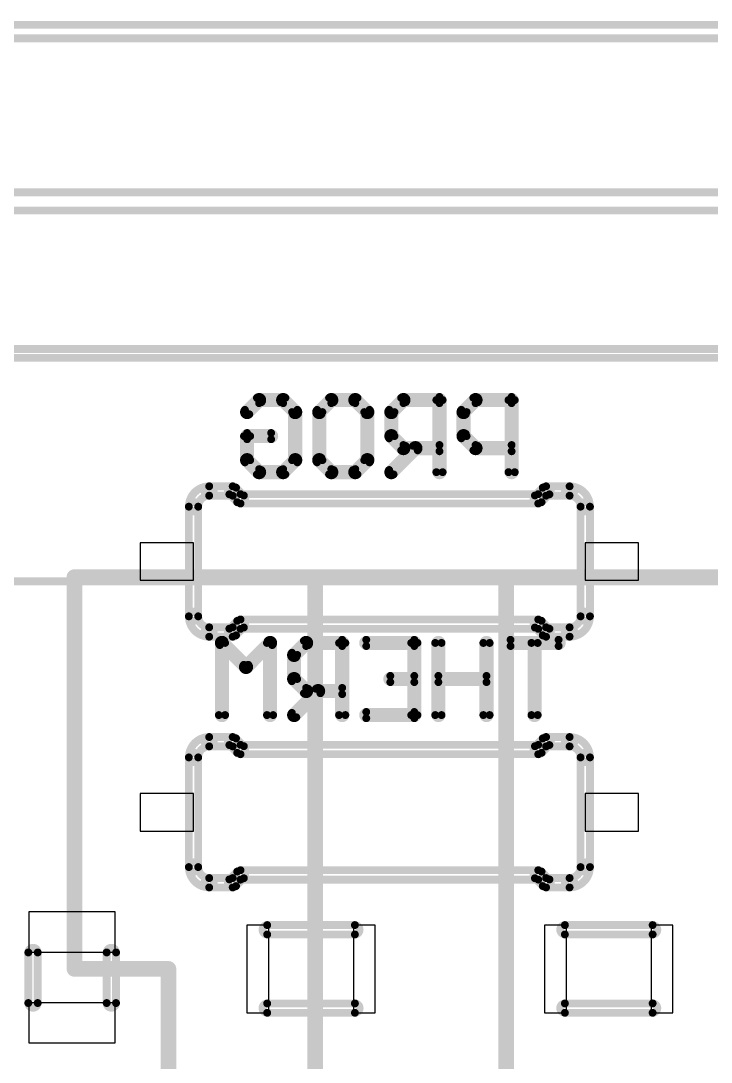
# Model space of a CAD drawing. Header units: millimetres. Extents: x 14 to 185, y 20 to 238.
# Drawn here: x 34.92 to 46.11, y 107.71 to 124.59 of the extents above; entities that cross this region are included whole.
import ezdxf

# ---------------------------------------------------------------- set-up
doc = ezdxf.new("R2010")
doc.units = ezdxf.units.MM
for name, color, linetype in [('BottomOverlay', 54, 'Continuous'), ('Mechanical1', 6, 'Continuous'), ('Mechanical9', 56, 'Continuous'), ('TopOverlay', 2, 'Continuous')]:
    doc.layers.add(name, color=color, linetype=linetype)

# ---------------------------------------------------------------- blocks, each defined once
blk = doc.blocks.new('ACROBOTIC_DIS_00003_3')
at = {"layer": 'TopOverlay', "const_width": 0.254}
for points in [[(-9.906, -26.06), (-9.906, 1.64)], [(17.594, -19.06), (-9.906, -19.06)], [(17.594, -22.16), (-9.906, -22.16)], [(11.176, -24.536), (-3.556, -24.536)], [(-3.556, -26.06), (-3.556, -24.536)], [(-9.906, -26.061), (-9.906, -26.06)], [(-3.556, -26.06), (-9.906, -26.06)]]:
    blk.add_lwpolyline(points, dxfattribs=at)
at = {"layer": 'TopOverlay', "const_width": 0.127}
for points in [[(-9.97, -19.06, 1), (-9.842, -19.06, 1)], [(-9.97, -22.16, 1), (-9.842, -22.16, 1)], [(-3.619, -24.536, 1), (-3.493, -24.536, 1)], [(-3.619, -24.536, 1), (-3.493, -24.536, 1)], [(-9.97, -26.06, 1), (-9.843, -26.06, 1)], [(-9.97, -26.06, 1), (-9.843, -26.06, 1)], [(-9.97, -26.06, 1), (-9.842, -26.06, 1)], [(-9.97, -26.061, 1), (-9.843, -26.061, 1)], [(-3.619, -26.06, 1), (-3.493, -26.06, 1)], [(-3.619, -26.06, 1), (-3.493, -26.06, 1)]]:
    blk.add_lwpolyline(points, format="xyb", close=True, dxfattribs=at)
blk = doc.blocks.new('ADAFRUIT_390_B_12')
at = {"layer": 'BottomOverlay'}
for p, q in [((10.617, -13.437), (9.195, -13.437)), ((9.195, -13.437), (9.195, -13.792)), ((10.617, -13.792), (10.617, -13.437)), ((9.195, -13.792), (10.617, -13.792)), ((3.607, -13.995), (2.997, -13.995)), ((2.997, -13.995), (2.997, -14.859)), ((3.607, -14.859), (3.607, -13.995)), ((7.671, -13.995), (7.061, -13.995)), ((7.061, -13.995), (7.061, -14.859)), ((7.671, -14.859), (7.671, -13.995)), ((2.997, -14.859), (3.607, -14.859)), ((7.061, -14.859), (7.671, -14.859)), ((10.617, -15.164), (9.195, -15.164)), ((9.195, -15.164), (9.195, -15.519)), ((10.617, -15.519), (10.617, -15.164)), ((9.195, -15.519), (10.617, -15.519)), ((10.617, -18.263), (9.195, -18.263)), ((9.195, -18.263), (9.195, -18.618)), ((10.617, -18.618), (10.617, -18.263)), ((9.195, -18.618), (10.617, -18.618)), ((10.617, -19.99), (9.195, -19.99)), ((9.195, -19.99), (9.195, -20.345)), ((10.617, -20.345), (10.617, -19.99)), ((9.195, -20.345), (10.617, -20.345)), ((3.607, -21.209), (2.997, -21.209)), ((2.997, -21.209), (2.997, -22.073)), ((3.607, -22.073), (3.607, -21.209)), ((7.671, -21.209), (7.061, -21.209)), ((7.061, -21.209), (7.061, -22.073)), ((7.671, -22.073), (7.671, -21.209)), ((2.997, -22.073), (3.607, -22.073)), ((7.061, -22.073), (7.671, -22.073)), ((9.632, -22.477), (8.982, -22.477)), ((8.982, -22.477), (8.982, -23.878)), ((9.632, -23.878), (9.632, -22.477)), ((11.105, -22.477), (10.455, -22.477)), ((10.455, -22.477), (10.455, -23.878)), ((11.105, -23.878), (11.105, -22.477)), ((8.982, -23.878), (9.632, -23.878)), ((10.455, -23.878), (11.105, -23.878))]:
    blk.add_line(p, q, dxfattribs=at)
at = {"layer": 'BottomOverlay', "const_width": 0.127}
for points in [[(0, -30.047), (0, -3)], [(9.195, -15.189), (9.195, -13.767)], [(9.347, -15.189), (9.347, -13.767)], [(10.465, -15.189), (10.465, -13.767)], [(10.617, -15.189), (10.617, -13.767)], [(4.191, -14.783), (2.413, -14.783)], [(8.255, -14.783), (6.477, -14.783)], [(4.191, -14.935), (2.413, -14.935)], [(8.255, -14.935), (6.477, -14.935)], [(2.083, -15.494), (2.083, -15.113)], [(2.235, -15.494), (2.235, -15.113)], [(4.369, -15.494), (4.369, -15.113)], [(4.521, -15.494), (4.521, -15.113)], [(6.147, -15.494), (6.147, -15.113)], [(6.299, -15.494), (6.299, -15.113)], [(8.433, -15.494), (8.433, -15.113)], [(8.585, -15.494), (8.585, -15.113)], [(4.571, -16.07), (4.571, -15.291)], [(4.673, -16.07), (4.673, -15.291)], [(2.232, -15.675), (2.105, -15.548)], [(2.34, -15.567), (2.213, -15.44)], [(4.264, -15.567), (4.391, -15.44)], [(4.372, -15.675), (4.499, -15.548)], [(6.296, -15.675), (6.169, -15.548)], [(6.404, -15.567), (6.277, -15.44)], [(8.328, -15.567), (8.455, -15.44)], [(8.436, -15.675), (8.563, -15.548)], [(2.21, -20.447), (2.21, -15.621)], [(2.362, -20.447), (2.362, -15.621)], [(4.242, -20.447), (4.242, -15.621)], [(4.394, -20.447), (4.394, -15.621)], [(5.791, -15.63), (4.622, -15.63)], [(5.791, -15.731), (4.622, -15.731)], [(6.274, -20.447), (6.274, -15.621)], [(6.426, -20.447), (6.426, -15.621)], [(8.306, -20.447), (8.306, -15.621)], [(8.458, -20.447), (8.458, -15.621)], [(0.634, -16.638), (0.634, -16.053)], [(1.854, -16.002), (0.685, -16.002)], [(0.736, -16.638), (0.736, -16.053)], [(1.414, -16.638), (1.414, -16.053)], [(1.515, -16.638), (1.515, -16.053)], [(1.854, -16.104), (0.685, -16.104)], [(5.791, -16.409), (4.622, -16.409)], [(0.916, -16.796), (0.721, -16.602)], [(1.234, -16.796), (1.429, -16.602)], [(5.791, -16.511), (4.622, -16.511)], [(5.156, -17.24), (5.156, -16.46)], [(5.257, -17.24), (5.257, -16.46)], [(0.844, -16.868), (0.649, -16.673)], [(1.305, -16.868), (1.5, -16.673)], [(1.269, -16.782), (0.88, -16.782)], [(1.269, -16.883), (0.88, -16.883)], [(0.634, -17.807), (0.634, -17.222)], [(1.854, -17.171), (0.685, -17.171)], [(1.854, -17.273), (0.685, -17.273)], [(0.736, -17.807), (0.736, -17.222)], [(1.414, -17.807), (1.414, -17.222)], [(1.515, -17.807), (1.515, -17.222)], [(5.791, -17.189), (4.622, -17.189)], [(5.791, -17.291), (4.622, -17.291)], [(1.89, -17.966), (1.5, -17.576)], [(5.791, -17.579), (4.622, -17.579)], [(0.916, -17.966), (0.721, -17.771)], [(1.234, -17.966), (1.429, -17.771)], [(1.818, -18.038), (1.429, -17.648)], [(4.571, -18.409), (4.571, -17.63)], [(5.791, -17.68), (4.622, -17.68)], [(4.673, -18.409), (4.673, -17.63)], [(5.156, -18.019), (5.156, -17.63)], [(5.257, -18.019), (5.257, -17.63)], [(5.74, -18.409), (5.74, -17.63)], [(5.842, -18.409), (5.842, -17.63)], [(0.844, -18.038), (0.649, -17.843)], [(1.269, -17.951), (0.88, -17.951)], [(1.305, -18.038), (1.5, -17.843)], [(1.269, -18.053), (0.88, -18.053)], [(0.649, -18.551), (0.844, -18.356)], [(0.721, -18.622), (0.916, -18.428)], [(1.659, -18.341), (0.88, -18.341)], [(1.659, -18.442), (0.88, -18.442)], [(1.818, -18.622), (1.623, -18.428)], [(1.89, -18.551), (1.695, -18.356)], [(0.634, -18.976), (0.634, -18.587)], [(0.736, -18.976), (0.736, -18.587)], [(1.803, -18.976), (1.803, -18.587)], [(1.905, -18.976), (1.905, -18.587)], [(9.195, -20.015), (9.195, -18.593)], [(9.347, -20.015), (9.347, -18.593)], [(10.465, -20.015), (10.465, -18.593)], [(10.617, -20.015), (10.617, -18.593)], [(4.571, -19.384), (4.571, -18.799)], [(5.791, -18.748), (4.622, -18.748)], [(4.673, -19.384), (4.673, -18.799)], [(5.351, -19.384), (5.351, -18.799)], [(5.452, -19.384), (5.452, -18.799)], [(0.916, -19.135), (0.721, -18.94)], [(1.623, -19.135), (1.818, -18.94)], [(5.791, -18.85), (4.622, -18.85)], [(0.844, -19.207), (0.649, -19.012)], [(1.659, -19.12), (0.88, -19.12)], [(1.695, -19.207), (1.89, -19.012)], [(1.659, -19.222), (0.88, -19.222)], [(5.755, -19.614), (5.366, -19.225)], [(5.827, -19.543), (5.437, -19.153)], [(4.781, -19.614), (4.586, -19.42)], [(4.853, -19.543), (4.658, -19.348)], [(5.171, -19.543), (5.366, -19.348)], [(5.242, -19.614), (5.437, -19.42)], [(0.649, -19.72), (0.844, -19.525)], [(0.721, -19.792), (0.916, -19.597)], [(1.659, -19.51), (0.88, -19.51)], [(1.659, -19.612), (0.88, -19.612)], [(1.818, -19.792), (1.623, -19.597)], [(1.89, -19.72), (1.695, -19.525)], [(5.206, -19.528), (4.817, -19.528)], [(5.206, -19.629), (4.817, -19.629)], [(0.634, -20.146), (0.634, -19.756)], [(0.736, -20.146), (0.736, -19.756)], [(1.803, -20.146), (1.803, -19.756)], [(1.905, -20.146), (1.905, -19.756)], [(1.219, -20.341), (1.219, -19.951)], [(1.32, -20.341), (1.32, -19.951)], [(5.791, -19.918), (4.622, -19.918)], [(5.048, -20.322), (4.658, -19.933)], [(0.916, -20.305), (0.721, -20.11)], [(1.623, -20.305), (1.818, -20.11)], [(4.976, -20.394), (4.586, -20.004)], [(5.791, -20.019), (4.622, -20.019)], [(0.844, -20.376), (0.649, -20.182)], [(1.659, -20.29), (1.269, -20.29)], [(1.695, -20.376), (1.89, -20.182)], [(1.659, -20.391), (1.269, -20.391)], [(2.105, -20.52), (2.232, -20.393)], [(4.499, -20.52), (4.372, -20.393)], [(4.586, -20.712), (4.976, -20.322)], [(4.658, -20.784), (5.048, -20.394)], [(6.169, -20.52), (6.296, -20.393)], [(8.563, -20.52), (8.436, -20.393)], [(2.083, -20.955), (2.083, -20.574)], [(2.213, -20.628), (2.34, -20.501)], [(2.235, -20.955), (2.235, -20.574)], [(4.391, -20.628), (4.264, -20.501)], [(4.369, -20.955), (4.369, -20.574)], [(4.521, -20.955), (4.521, -20.574)], [(6.147, -20.955), (6.147, -20.574)], [(6.277, -20.628), (6.404, -20.501)], [(6.299, -20.955), (6.299, -20.574)], [(8.455, -20.628), (8.328, -20.501)], [(8.433, -20.955), (8.433, -20.574)], [(8.585, -20.955), (8.585, -20.574)], [(5.791, -20.697), (4.622, -20.697)], [(5.791, -20.799), (4.622, -20.799)], [(4.191, -21.133), (2.413, -21.133)], [(8.255, -21.133), (6.477, -21.133)], [(4.191, -21.285), (2.413, -21.285)], [(8.255, -21.285), (6.477, -21.285)], [(10.459, -22.465), (9.639, -22.465)], [(10.459, -22.617), (9.639, -22.617)], [(10.459, -23.735), (9.639, -23.735)], [(10.459, -23.887), (9.639, -23.887)]]:
    blk.add_lwpolyline(points, dxfattribs=at)
for points in [[(9.195, -13.767, -1), (9.347, -13.767)], [(10.465, -13.767, -1), (10.617, -13.767)], [(2.083, -15.113, -0.4142), (2.413, -14.783)], [(2.413, -14.935, -1), (2.413, -14.783)], [(2.413, -14.783, -1), (2.413, -14.935)], [(4.191, -14.935, -1), (4.191, -14.783)], [(4.191, -14.783, -1), (4.191, -14.935)], [(4.191, -14.783, -0.4142), (4.521, -15.113)], [(6.147, -15.113, -0.4142), (6.477, -14.783)], [(6.477, -14.935, -1), (6.477, -14.783)], [(6.477, -14.783, -1), (6.477, -14.935)], [(8.255, -14.935, -1), (8.255, -14.783)], [(8.255, -14.783, -1), (8.255, -14.935)], [(8.255, -14.783, -0.4142), (8.585, -15.113)], [(2.083, -15.113, -1), (2.235, -15.113)], [(2.235, -15.113, -0.4142), (2.413, -14.935)], [(4.191, -14.935, -0.4142), (4.369, -15.113)], [(4.369, -15.113, -1), (4.521, -15.113)], [(6.147, -15.113, -1), (6.299, -15.113)], [(6.299, -15.113, -0.4142), (6.477, -14.935)], [(8.255, -14.935, -0.4142), (8.433, -15.113)], [(8.433, -15.113, -1), (8.585, -15.113)], [(2.235, -15.113, -1), (2.083, -15.113)], [(4.521, -15.113, -1), (4.369, -15.113)], [(4.571, -15.291, -1), (4.673, -15.291)], [(6.299, -15.113, -1), (6.147, -15.113)], [(8.585, -15.113, -1), (8.433, -15.113)], [(9.347, -15.189, -1), (9.195, -15.189)], [(10.617, -15.189, -1), (10.465, -15.189)], [(2.105, -15.548, -1), (2.213, -15.44)], [(4.391, -15.44, -1), (4.499, -15.548)], [(6.169, -15.548, -1), (6.277, -15.44)], [(8.455, -15.44, -1), (8.563, -15.548)], [(2.235, -15.494, -1), (2.083, -15.494)], [(2.21, -15.621, -1), (2.362, -15.621)], [(2.34, -15.567, -1), (2.232, -15.675)], [(4.242, -15.621, -1), (4.394, -15.621)], [(4.372, -15.675, -1), (4.264, -15.567)], [(4.521, -15.494, -1), (4.369, -15.494)], [(6.299, -15.494, -1), (6.147, -15.494)], [(6.274, -15.621, -1), (6.426, -15.621)], [(6.404, -15.567, -1), (6.296, -15.675)], [(8.306, -15.621, -1), (8.458, -15.621)], [(8.436, -15.675, -1), (8.328, -15.567)], [(8.585, -15.494, -1), (8.433, -15.494)], [(4.622, -15.731, -1), (4.622, -15.63)], [(5.791, -15.63, -1), (5.791, -15.731)], [(0.685, -16.104, -1), (0.685, -16.002)], [(0.634, -16.053, -1), (0.736, -16.053)], [(1.414, -16.053, -1), (1.515, -16.053)], [(1.854, -16.002, -1), (1.854, -16.104)], [(4.673, -16.07, -1), (4.571, -16.07)], [(4.622, -16.511, -1), (4.622, -16.409)], [(5.156, -16.46, -1), (5.257, -16.46)], [(5.791, -16.409, -1), (5.791, -16.511)], [(0.649, -16.673, -1), (0.721, -16.602)], [(1.429, -16.602, -1), (1.5, -16.673)], [(0.736, -16.638, -1), (0.634, -16.638)], [(1.515, -16.638, -1), (1.414, -16.638)], [(0.88, -16.883, -1), (0.88, -16.782)], [(0.916, -16.796, -1), (0.844, -16.868)], [(1.305, -16.868, -1), (1.234, -16.796)], [(1.269, -16.782, -1), (1.269, -16.883)], [(0.634, -17.222, -1), (0.736, -17.222)], [(0.685, -17.273, -1), (0.685, -17.171)], [(1.414, -17.222, -1), (1.515, -17.222)], [(1.854, -17.171, -1), (1.854, -17.273)], [(4.622, -17.291, -1), (4.622, -17.189)], [(5.257, -17.24, -1), (5.156, -17.24)], [(5.791, -17.189, -1), (5.791, -17.291)], [(1.429, -17.648, -1), (1.5, -17.576)], [(4.622, -17.68, -1), (4.622, -17.579)], [(4.571, -17.63, -1), (4.673, -17.63)], [(5.156, -17.63, -1), (5.257, -17.63)], [(5.74, -17.63, -1), (5.842, -17.63)], [(5.791, -17.579, -1), (5.791, -17.68)], [(0.649, -17.843, -1), (0.721, -17.771)], [(1.429, -17.771, -1), (1.5, -17.843)], [(0.736, -17.807, -1), (0.634, -17.807)], [(0.88, -18.053, -1), (0.88, -17.951)], [(1.269, -17.951, -1), (1.269, -18.053)], [(1.515, -17.807, -1), (1.414, -17.807)], [(0.916, -17.966, -1), (0.844, -18.038)], [(1.305, -18.038, -1), (1.234, -17.966)], [(1.89, -17.966, -1), (1.818, -18.038)], [(5.257, -18.019, -1), (5.156, -18.019)], [(0.88, -18.442, -1), (0.88, -18.341)], [(0.844, -18.356, -1), (0.916, -18.428)], [(1.623, -18.428, -1), (1.695, -18.356)], [(1.659, -18.341, -1), (1.659, -18.442)], [(4.673, -18.409, -1), (4.571, -18.409)], [(5.842, -18.409, -1), (5.74, -18.409)], [(0.634, -18.587, -1), (0.736, -18.587)], [(0.721, -18.622, -1), (0.649, -18.551)], [(1.803, -18.587, -1), (1.905, -18.587)], [(1.89, -18.551, -1), (1.818, -18.622)], [(9.195, -18.593, -1), (9.347, -18.593)], [(10.465, -18.593, -1), (10.617, -18.593)], [(4.571, -18.799, -1), (4.673, -18.799)], [(4.622, -18.85, -1), (4.622, -18.748)], [(5.351, -18.799, -1), (5.452, -18.799)], [(5.791, -18.748, -1), (5.791, -18.85)], [(0.649, -19.012, -1), (0.721, -18.94)], [(1.818, -18.94, -1), (1.89, -19.012)], [(0.736, -18.976, -1), (0.634, -18.976)], [(0.88, -19.222, -1), (0.88, -19.12)], [(0.916, -19.135, -1), (0.844, -19.207)], [(1.695, -19.207, -1), (1.623, -19.135)], [(1.659, -19.12, -1), (1.659, -19.222)], [(1.905, -18.976, -1), (1.803, -18.976)], [(5.366, -19.225, -1), (5.437, -19.153)], [(4.673, -19.384, -1), (4.571, -19.384)], [(4.586, -19.42, -1), (4.658, -19.348)], [(5.452, -19.384, -1), (5.351, -19.384)], [(5.366, -19.348, -1), (5.437, -19.42)], [(0.88, -19.612, -1), (0.88, -19.51)], [(0.844, -19.525, -1), (0.916, -19.597)], [(1.623, -19.597, -1), (1.695, -19.525)], [(1.659, -19.51, -1), (1.659, -19.612)], [(4.817, -19.629, -1), (4.817, -19.528)], [(4.853, -19.543, -1), (4.781, -19.614)], [(5.242, -19.614, -1), (5.171, -19.543)], [(5.206, -19.528, -1), (5.206, -19.629)], [(5.827, -19.543, -1), (5.755, -19.614)], [(0.634, -19.756, -1), (0.736, -19.756)], [(0.721, -19.792, -1), (0.649, -19.72)], [(1.803, -19.756, -1), (1.905, -19.756)], [(1.89, -19.72, -1), (1.818, -19.792)], [(1.219, -19.951, -1), (1.32, -19.951)], [(4.622, -20.019, -1), (4.622, -19.918)], [(4.586, -20.004, -1), (4.658, -19.933)], [(5.791, -19.918, -1), (5.791, -20.019)], [(0.736, -20.146, -1), (0.634, -20.146)], [(0.649, -20.182, -1), (0.721, -20.11)], [(1.905, -20.146, -1), (1.803, -20.146)], [(1.818, -20.11, -1), (1.89, -20.182)], [(9.347, -20.015, -1), (9.195, -20.015)], [(10.617, -20.015, -1), (10.465, -20.015)], [(0.916, -20.305, -1), (0.844, -20.376)], [(1.269, -20.391, -1), (1.269, -20.29)], [(1.695, -20.376, -1), (1.623, -20.305)], [(1.659, -20.29, -1), (1.659, -20.391)], [(4.976, -20.322, -1), (5.048, -20.394)], [(1.32, -20.341, -1), (1.219, -20.341)], [(2.362, -20.447, -1), (2.21, -20.447)], [(2.232, -20.393, -1), (2.34, -20.501)], [(4.264, -20.501, -1), (4.372, -20.393)], [(4.394, -20.447, -1), (4.242, -20.447)], [(5.048, -20.322, -1), (4.976, -20.394)], [(6.426, -20.447, -1), (6.274, -20.447)], [(6.296, -20.393, -1), (6.404, -20.501)], [(8.328, -20.501, -1), (8.436, -20.393)], [(8.458, -20.447, -1), (8.306, -20.447)], [(2.083, -20.574, -1), (2.235, -20.574)], [(2.213, -20.628, -1), (2.105, -20.52)], [(4.369, -20.574, -1), (4.521, -20.574)], [(4.499, -20.52, -1), (4.391, -20.628)], [(6.147, -20.574, -1), (6.299, -20.574)], [(6.277, -20.628, -1), (6.169, -20.52)], [(8.433, -20.574, -1), (8.585, -20.574)], [(8.563, -20.52, -1), (8.455, -20.628)], [(4.622, -20.799, -1), (4.622, -20.697)], [(4.658, -20.784, -1), (4.586, -20.712)], [(5.791, -20.697, -1), (5.791, -20.799)], [(2.083, -20.955, -1), (2.235, -20.955)], [(2.235, -20.955, -1), (2.083, -20.955)], [(2.413, -21.285, -0.4142), (2.083, -20.955)], [(2.413, -21.133, -0.4142), (2.235, -20.955)], [(4.369, -20.955, -0.4142), (4.191, -21.133)], [(4.521, -20.955, -0.4142), (4.191, -21.285)], [(4.369, -20.955, -1), (4.521, -20.955)], [(4.521, -20.955, -1), (4.369, -20.955)], [(6.147, -20.955, -1), (6.299, -20.955)], [(6.299, -20.955, -1), (6.147, -20.955)], [(6.477, -21.285, -0.4142), (6.147, -20.955)], [(6.477, -21.133, -0.4142), (6.299, -20.955)], [(8.433, -20.955, -0.4142), (8.255, -21.133)], [(8.585, -20.955, -0.4142), (8.255, -21.285)], [(8.433, -20.955, -1), (8.585, -20.955)], [(8.585, -20.955, -1), (8.433, -20.955)], [(2.413, -21.285, -1), (2.413, -21.133)], [(2.413, -21.133, -1), (2.413, -21.285)], [(4.191, -21.285, -1), (4.191, -21.133)], [(4.191, -21.133, -1), (4.191, -21.285)], [(6.477, -21.285, -1), (6.477, -21.133)], [(6.477, -21.133, -1), (6.477, -21.285)], [(8.255, -21.285, -1), (8.255, -21.133)], [(8.255, -21.133, -1), (8.255, -21.285)], [(9.639, -22.617, -1), (9.639, -22.465)], [(10.459, -22.465, -1), (10.459, -22.617)], [(9.639, -23.887, -1), (9.639, -23.735)], [(10.459, -23.735, -1), (10.459, -23.887)]]:
    blk.add_lwpolyline(points, format="xyb", dxfattribs=at)
at = {"layer": 'BottomOverlay', "const_width": 0.0635}
for points in [[(9.163, -13.767, 1), (9.227, -13.767, 1)], [(9.163, -13.767, 1), (9.227, -13.767, 1)], [(9.315, -13.767, 1), (9.379, -13.767, 1)], [(9.315, -13.767, 1), (9.379, -13.767, 1)], [(10.433, -13.767, 1), (10.497, -13.767, 1)], [(10.433, -13.767, 1), (10.497, -13.767, 1)], [(10.585, -13.767, 1), (10.649, -13.767, 1)], [(10.585, -13.767, 1), (10.649, -13.767, 1)], [(2.381, -14.783, 1), (2.445, -14.783, 1)], [(2.381, -14.783, 1), (2.445, -14.783, 1)], [(2.381, -14.783, 1), (2.445, -14.783, 1)], [(2.381, -14.783, 1), (2.445, -14.783, 1)], [(4.159, -14.783, 1), (4.223, -14.783, 1)], [(4.159, -14.783, 1), (4.223, -14.783, 1)], [(4.159, -14.783, 1), (4.223, -14.783, 1)], [(4.159, -14.783, 1), (4.223, -14.783, 1)], [(6.445, -14.783, 1), (6.509, -14.783, 1)], [(6.445, -14.783, 1), (6.509, -14.783, 1)], [(6.445, -14.783, 1), (6.509, -14.783, 1)], [(6.445, -14.783, 1), (6.509, -14.783, 1)], [(8.223, -14.783, 1), (8.287, -14.783, 1)], [(8.223, -14.783, 1), (8.287, -14.783, 1)], [(8.223, -14.783, 1), (8.287, -14.783, 1)], [(8.223, -14.783, 1), (8.287, -14.783, 1)], [(2.381, -14.935, 1), (2.445, -14.935, 1)], [(2.381, -14.935, 1), (2.445, -14.935, 1)], [(2.381, -14.935, 1), (2.445, -14.935, 1)], [(2.381, -14.935, 1), (2.445, -14.935, 1)], [(4.159, -14.935, 1), (4.223, -14.935, 1)], [(4.159, -14.935, 1), (4.223, -14.935, 1)], [(4.159, -14.935, 1), (4.223, -14.935, 1)], [(4.159, -14.935, 1), (4.223, -14.935, 1)], [(6.445, -14.935, 1), (6.509, -14.935, 1)], [(6.445, -14.935, 1), (6.509, -14.935, 1)], [(6.445, -14.935, 1), (6.509, -14.935, 1)], [(6.445, -14.935, 1), (6.509, -14.935, 1)], [(8.223, -14.935, 1), (8.287, -14.935, 1)], [(8.223, -14.935, 1), (8.287, -14.935, 1)], [(8.223, -14.935, 1), (8.287, -14.935, 1)], [(8.223, -14.935, 1), (8.287, -14.935, 1)], [(2.051, -15.113, 1), (2.115, -15.113, 1)], [(2.051, -15.113, 1), (2.115, -15.113, 1)], [(2.051, -15.113, 1), (2.115, -15.113, 1)], [(2.051, -15.113, 1), (2.115, -15.113, 1)], [(2.203, -15.113, 1), (2.267, -15.113, 1)], [(2.203, -15.113, 1), (2.267, -15.113, 1)], [(2.203, -15.113, 1), (2.267, -15.113, 1)], [(2.203, -15.113, 1), (2.267, -15.113, 1)], [(4.337, -15.113, 1), (4.401, -15.113, 1)], [(4.337, -15.113, 1), (4.401, -15.113, 1)], [(4.337, -15.113, 1), (4.401, -15.113, 1)], [(4.337, -15.113, 1), (4.401, -15.113, 1)], [(4.489, -15.113, 1), (4.553, -15.113, 1)], [(4.489, -15.113, 1), (4.553, -15.113, 1)], [(4.489, -15.113, 1), (4.553, -15.113, 1)], [(4.489, -15.113, 1), (4.553, -15.113, 1)], [(6.115, -15.113, 1), (6.179, -15.113, 1)], [(6.115, -15.113, 1), (6.179, -15.113, 1)], [(6.115, -15.113, 1), (6.179, -15.113, 1)], [(6.115, -15.113, 1), (6.179, -15.113, 1)], [(6.267, -15.113, 1), (6.331, -15.113, 1)], [(6.267, -15.113, 1), (6.331, -15.113, 1)], [(6.267, -15.113, 1), (6.331, -15.113, 1)], [(6.267, -15.113, 1), (6.331, -15.113, 1)], [(8.401, -15.113, 1), (8.465, -15.113, 1)], [(8.401, -15.113, 1), (8.465, -15.113, 1)], [(8.401, -15.113, 1), (8.465, -15.113, 1)], [(8.401, -15.113, 1), (8.465, -15.113, 1)], [(8.553, -15.113, 1), (8.617, -15.113, 1)], [(8.553, -15.113, 1), (8.617, -15.113, 1)], [(8.553, -15.113, 1), (8.617, -15.113, 1)], [(8.553, -15.113, 1), (8.617, -15.113, 1)], [(9.163, -15.189, 1), (9.227, -15.189, 1)], [(9.163, -15.189, 1), (9.227, -15.189, 1)], [(9.315, -15.189, 1), (9.379, -15.189, 1)], [(9.315, -15.189, 1), (9.379, -15.189, 1)], [(10.433, -15.189, 1), (10.497, -15.189, 1)], [(10.433, -15.189, 1), (10.497, -15.189, 1)], [(10.585, -15.189, 1), (10.649, -15.189, 1)], [(10.585, -15.189, 1), (10.649, -15.189, 1)], [(4.539, -15.291, 1), (4.603, -15.291, 1)], [(4.539, -15.291, 1), (4.603, -15.291, 1)], [(4.641, -15.291, 1), (4.704, -15.291, 1)], [(4.641, -15.291, 1), (4.704, -15.291, 1)], [(2.051, -15.494, 1), (2.115, -15.494, 1)], [(2.051, -15.494, 1), (2.115, -15.494, 1)], [(2.073, -15.548, 1), (2.137, -15.548, 1)], [(2.073, -15.548, 1), (2.137, -15.548, 1)], [(2.181, -15.44, 1), (2.245, -15.44, 1)], [(2.181, -15.44, 1), (2.245, -15.44, 1)], [(2.203, -15.494, 1), (2.267, -15.494, 1)], [(2.203, -15.494, 1), (2.267, -15.494, 1)], [(2.308, -15.567, 1), (2.372, -15.567, 1)], [(2.308, -15.567, 1), (2.372, -15.567, 1)], [(4.232, -15.567, 1), (4.296, -15.567, 1)], [(4.232, -15.567, 1), (4.296, -15.567, 1)], [(4.337, -15.494, 1), (4.401, -15.494, 1)], [(4.337, -15.494, 1), (4.401, -15.494, 1)], [(4.359, -15.44, 1), (4.423, -15.44, 1)], [(4.359, -15.44, 1), (4.423, -15.44, 1)], [(4.467, -15.548, 1), (4.531, -15.548, 1)], [(4.467, -15.548, 1), (4.531, -15.548, 1)], [(4.489, -15.494, 1), (4.553, -15.494, 1)], [(4.489, -15.494, 1), (4.553, -15.494, 1)], [(6.115, -15.494, 1), (6.179, -15.494, 1)], [(6.115, -15.494, 1), (6.179, -15.494, 1)], [(6.137, -15.548, 1), (6.201, -15.548, 1)], [(6.137, -15.548, 1), (6.201, -15.548, 1)], [(6.245, -15.44, 1), (6.309, -15.44, 1)], [(6.245, -15.44, 1), (6.309, -15.44, 1)], [(6.267, -15.494, 1), (6.331, -15.494, 1)], [(6.267, -15.494, 1), (6.331, -15.494, 1)], [(6.372, -15.567, 1), (6.436, -15.567, 1)], [(6.372, -15.567, 1), (6.436, -15.567, 1)], [(8.296, -15.567, 1), (8.36, -15.567, 1)], [(8.296, -15.567, 1), (8.36, -15.567, 1)], [(8.401, -15.494, 1), (8.465, -15.494, 1)], [(8.401, -15.494, 1), (8.465, -15.494, 1)], [(8.423, -15.44, 1), (8.487, -15.44, 1)], [(8.423, -15.44, 1), (8.487, -15.44, 1)], [(8.531, -15.548, 1), (8.595, -15.548, 1)], [(8.531, -15.548, 1), (8.595, -15.548, 1)], [(8.553, -15.494, 1), (8.617, -15.494, 1)], [(8.553, -15.494, 1), (8.617, -15.494, 1)], [(2.178, -15.621, 1), (2.242, -15.621, 1)], [(2.178, -15.621, 1), (2.242, -15.621, 1)], [(2.2, -15.675, 1), (2.264, -15.675, 1)], [(2.2, -15.675, 1), (2.264, -15.675, 1)], [(2.33, -15.621, 1), (2.394, -15.621, 1)], [(2.33, -15.621, 1), (2.394, -15.621, 1)], [(4.21, -15.621, 1), (4.274, -15.621, 1)], [(4.21, -15.621, 1), (4.274, -15.621, 1)], [(4.34, -15.675, 1), (4.404, -15.675, 1)], [(4.34, -15.675, 1), (4.404, -15.675, 1)], [(4.362, -15.621, 1), (4.426, -15.621, 1)], [(4.362, -15.621, 1), (4.426, -15.621, 1)], [(4.59, -15.63, 1), (4.654, -15.63, 1)], [(4.59, -15.63, 1), (4.654, -15.63, 1)], [(4.59, -15.731, 1), (4.654, -15.731, 1)], [(4.59, -15.731, 1), (4.654, -15.731, 1)], [(5.759, -15.63, 1), (5.823, -15.63, 1)], [(5.759, -15.63, 1), (5.823, -15.63, 1)], [(5.759, -15.731, 1), (5.823, -15.731, 1)], [(5.759, -15.731, 1), (5.823, -15.731, 1)], [(6.242, -15.621, 1), (6.306, -15.621, 1)], [(6.242, -15.621, 1), (6.306, -15.621, 1)], [(6.264, -15.675, 1), (6.328, -15.675, 1)], [(6.264, -15.675, 1), (6.328, -15.675, 1)], [(6.394, -15.621, 1), (6.458, -15.621, 1)], [(6.394, -15.621, 1), (6.458, -15.621, 1)], [(8.274, -15.621, 1), (8.338, -15.621, 1)], [(8.274, -15.621, 1), (8.338, -15.621, 1)], [(8.404, -15.675, 1), (8.468, -15.675, 1)], [(8.404, -15.675, 1), (8.468, -15.675, 1)], [(8.426, -15.621, 1), (8.49, -15.621, 1)], [(8.426, -15.621, 1), (8.49, -15.621, 1)], [(0.602, -16.053, 1), (0.666, -16.053, 1)], [(0.602, -16.053, 1), (0.666, -16.053, 1)], [(0.653, -16.002, 1), (0.717, -16.002, 1)], [(0.653, -16.002, 1), (0.717, -16.002, 1)], [(0.704, -16.053, 1), (0.767, -16.053, 1)], [(0.704, -16.053, 1), (0.767, -16.053, 1)], [(1.382, -16.053, 1), (1.445, -16.053, 1)], [(1.382, -16.053, 1), (1.445, -16.053, 1)], [(1.483, -16.053, 1), (1.547, -16.053, 1)], [(1.483, -16.053, 1), (1.547, -16.053, 1)], [(1.822, -16.002, 1), (1.886, -16.002, 1)], [(1.822, -16.002, 1), (1.886, -16.002, 1)], [(4.539, -16.07, 1), (4.603, -16.07, 1)], [(4.539, -16.07, 1), (4.603, -16.07, 1)], [(4.641, -16.07, 1), (4.704, -16.07, 1)], [(4.641, -16.07, 1), (4.704, -16.07, 1)], [(0.653, -16.104, 1), (0.717, -16.104, 1)], [(0.653, -16.104, 1), (0.717, -16.104, 1)], [(1.822, -16.104, 1), (1.886, -16.104, 1)], [(1.822, -16.104, 1), (1.886, -16.104, 1)], [(4.59, -16.409, 1), (4.654, -16.409, 1)], [(4.59, -16.409, 1), (4.654, -16.409, 1)], [(5.759, -16.409, 1), (5.823, -16.409, 1)], [(5.759, -16.409, 1), (5.823, -16.409, 1)], [(0.689, -16.602, 1), (0.752, -16.602, 1)], [(0.689, -16.602, 1), (0.752, -16.602, 1)], [(1.397, -16.602, 1), (1.46, -16.602, 1)], [(1.397, -16.602, 1), (1.46, -16.602, 1)], [(4.59, -16.511, 1), (4.654, -16.511, 1)], [(4.59, -16.511, 1), (4.654, -16.511, 1)], [(5.124, -16.46, 1), (5.187, -16.46, 1)], [(5.124, -16.46, 1), (5.187, -16.46, 1)], [(5.226, -16.46, 1), (5.289, -16.46, 1)], [(5.226, -16.46, 1), (5.289, -16.46, 1)], [(5.759, -16.511, 1), (5.823, -16.511, 1)], [(5.759, -16.511, 1), (5.823, -16.511, 1)], [(0.602, -16.638, 1), (0.666, -16.638, 1)], [(0.602, -16.638, 1), (0.666, -16.638, 1)], [(0.617, -16.673, 1), (0.681, -16.673, 1)], [(0.617, -16.673, 1), (0.681, -16.673, 1)], [(0.704, -16.638, 1), (0.767, -16.638, 1)], [(0.704, -16.638, 1), (0.767, -16.638, 1)], [(1.382, -16.638, 1), (1.445, -16.638, 1)], [(1.382, -16.638, 1), (1.445, -16.638, 1)], [(1.469, -16.673, 1), (1.532, -16.673, 1)], [(1.469, -16.673, 1), (1.532, -16.673, 1)], [(1.483, -16.638, 1), (1.547, -16.638, 1)], [(1.483, -16.638, 1), (1.547, -16.638, 1)], [(0.812, -16.868, 1), (0.876, -16.868, 1)], [(0.812, -16.868, 1), (0.876, -16.868, 1)], [(0.848, -16.782, 1), (0.911, -16.782, 1)], [(0.848, -16.782, 1), (0.911, -16.782, 1)], [(0.848, -16.883, 1), (0.911, -16.883, 1)], [(0.848, -16.883, 1), (0.911, -16.883, 1)], [(0.884, -16.796, 1), (0.947, -16.796, 1)], [(0.884, -16.796, 1), (0.947, -16.796, 1)], [(1.202, -16.796, 1), (1.265, -16.796, 1)], [(1.202, -16.796, 1), (1.265, -16.796, 1)], [(1.238, -16.782, 1), (1.301, -16.782, 1)], [(1.238, -16.782, 1), (1.301, -16.782, 1)], [(1.238, -16.883, 1), (1.301, -16.883, 1)], [(1.238, -16.883, 1), (1.301, -16.883, 1)], [(1.274, -16.868, 1), (1.337, -16.868, 1)], [(1.274, -16.868, 1), (1.337, -16.868, 1)], [(0.602, -17.222, 1), (0.666, -17.222, 1)], [(0.602, -17.222, 1), (0.666, -17.222, 1)], [(0.653, -17.171, 1), (0.717, -17.171, 1)], [(0.653, -17.171, 1), (0.717, -17.171, 1)], [(0.653, -17.273, 1), (0.717, -17.273, 1)], [(0.653, -17.273, 1), (0.717, -17.273, 1)], [(0.704, -17.222, 1), (0.767, -17.222, 1)], [(0.704, -17.222, 1), (0.767, -17.222, 1)], [(1.382, -17.222, 1), (1.445, -17.222, 1)], [(1.382, -17.222, 1), (1.445, -17.222, 1)], [(1.483, -17.222, 1), (1.547, -17.222, 1)], [(1.483, -17.222, 1), (1.547, -17.222, 1)], [(1.822, -17.171, 1), (1.886, -17.171, 1)], [(1.822, -17.171, 1), (1.886, -17.171, 1)], [(1.822, -17.273, 1), (1.886, -17.273, 1)], [(1.822, -17.273, 1), (1.886, -17.273, 1)], [(4.59, -17.189, 1), (4.654, -17.189, 1)], [(4.59, -17.189, 1), (4.654, -17.189, 1)], [(5.124, -17.24, 1), (5.187, -17.24, 1)], [(5.124, -17.24, 1), (5.187, -17.24, 1)], [(5.226, -17.24, 1), (5.289, -17.24, 1)], [(5.226, -17.24, 1), (5.289, -17.24, 1)], [(5.759, -17.189, 1), (5.823, -17.189, 1)], [(5.759, -17.189, 1), (5.823, -17.189, 1)], [(4.59, -17.291, 1), (4.654, -17.291, 1)], [(4.59, -17.291, 1), (4.654, -17.291, 1)], [(5.759, -17.291, 1), (5.823, -17.291, 1)], [(5.759, -17.291, 1), (5.823, -17.291, 1)], [(1.469, -17.576, 1), (1.532, -17.576, 1)], [(1.469, -17.576, 1), (1.532, -17.576, 1)], [(4.59, -17.579, 1), (4.654, -17.579, 1)], [(4.59, -17.579, 1), (4.654, -17.579, 1)], [(5.759, -17.579, 1), (5.823, -17.579, 1)], [(5.759, -17.579, 1), (5.823, -17.579, 1)], [(0.689, -17.771, 1), (0.752, -17.771, 1)], [(0.689, -17.771, 1), (0.752, -17.771, 1)], [(1.397, -17.648, 1), (1.46, -17.648, 1)], [(1.397, -17.648, 1), (1.46, -17.648, 1)], [(1.397, -17.771, 1), (1.46, -17.771, 1)], [(1.397, -17.771, 1), (1.46, -17.771, 1)], [(4.539, -17.63, 1), (4.603, -17.63, 1)], [(4.539, -17.63, 1), (4.603, -17.63, 1)], [(4.59, -17.68, 1), (4.654, -17.68, 1)], [(4.59, -17.68, 1), (4.654, -17.68, 1)], [(4.641, -17.63, 1), (4.704, -17.63, 1)], [(4.641, -17.63, 1), (4.704, -17.63, 1)], [(5.124, -17.63, 1), (5.187, -17.63, 1)], [(5.124, -17.63, 1), (5.187, -17.63, 1)], [(5.226, -17.63, 1), (5.289, -17.63, 1)], [(5.226, -17.63, 1), (5.289, -17.63, 1)], [(5.709, -17.63, 1), (5.772, -17.63, 1)], [(5.709, -17.63, 1), (5.772, -17.63, 1)], [(5.759, -17.68, 1), (5.823, -17.68, 1)], [(5.759, -17.68, 1), (5.823, -17.68, 1)], [(5.81, -17.63, 1), (5.874, -17.63, 1)], [(5.81, -17.63, 1), (5.874, -17.63, 1)], [(0.602, -17.807, 1), (0.666, -17.807, 1)], [(0.602, -17.807, 1), (0.666, -17.807, 1)], [(0.617, -17.843, 1), (0.681, -17.843, 1)], [(0.617, -17.843, 1), (0.681, -17.843, 1)], [(0.704, -17.807, 1), (0.767, -17.807, 1)], [(0.704, -17.807, 1), (0.767, -17.807, 1)], [(0.848, -17.951, 1), (0.911, -17.951, 1)], [(0.848, -17.951, 1), (0.911, -17.951, 1)], [(1.238, -17.951, 1), (1.301, -17.951, 1)], [(1.238, -17.951, 1), (1.301, -17.951, 1)], [(1.382, -17.807, 1), (1.445, -17.807, 1)], [(1.382, -17.807, 1), (1.445, -17.807, 1)], [(1.469, -17.843, 1), (1.532, -17.843, 1)], [(1.469, -17.843, 1), (1.532, -17.843, 1)], [(1.483, -17.807, 1), (1.547, -17.807, 1)], [(1.483, -17.807, 1), (1.547, -17.807, 1)], [(0.812, -18.038, 1), (0.876, -18.038, 1)], [(0.812, -18.038, 1), (0.876, -18.038, 1)], [(0.848, -18.053, 1), (0.911, -18.053, 1)], [(0.848, -18.053, 1), (0.911, -18.053, 1)], [(0.884, -17.966, 1), (0.947, -17.966, 1)], [(0.884, -17.966, 1), (0.947, -17.966, 1)], [(1.202, -17.966, 1), (1.265, -17.966, 1)], [(1.202, -17.966, 1), (1.265, -17.966, 1)], [(1.238, -18.053, 1), (1.301, -18.053, 1)], [(1.238, -18.053, 1), (1.301, -18.053, 1)], [(1.274, -18.038, 1), (1.337, -18.038, 1)], [(1.274, -18.038, 1), (1.337, -18.038, 1)], [(1.787, -18.038, 1), (1.85, -18.038, 1)], [(1.787, -18.038, 1), (1.85, -18.038, 1)], [(1.858, -17.966, 1), (1.922, -17.966, 1)], [(1.858, -17.966, 1), (1.922, -17.966, 1)], [(5.124, -18.019, 1), (5.187, -18.019, 1)], [(5.124, -18.019, 1), (5.187, -18.019, 1)], [(5.226, -18.019, 1), (5.289, -18.019, 1)], [(5.226, -18.019, 1), (5.289, -18.019, 1)], [(0.812, -18.356, 1), (0.876, -18.356, 1)], [(0.812, -18.356, 1), (0.876, -18.356, 1)], [(0.848, -18.341, 1), (0.911, -18.341, 1)], [(0.848, -18.341, 1), (0.911, -18.341, 1)], [(0.848, -18.442, 1), (0.911, -18.442, 1)], [(0.848, -18.442, 1), (0.911, -18.442, 1)], [(0.884, -18.428, 1), (0.947, -18.428, 1)], [(0.884, -18.428, 1), (0.947, -18.428, 1)], [(1.592, -18.428, 1), (1.655, -18.428, 1)], [(1.592, -18.428, 1), (1.655, -18.428, 1)], [(1.628, -18.341, 1), (1.691, -18.341, 1)], [(1.628, -18.341, 1), (1.691, -18.341, 1)], [(1.628, -18.442, 1), (1.691, -18.442, 1)], [(1.628, -18.442, 1), (1.691, -18.442, 1)], [(1.663, -18.356, 1), (1.727, -18.356, 1)], [(1.663, -18.356, 1), (1.727, -18.356, 1)], [(4.539, -18.409, 1), (4.603, -18.409, 1)], [(4.539, -18.409, 1), (4.603, -18.409, 1)], [(4.641, -18.409, 1), (4.704, -18.409, 1)], [(4.641, -18.409, 1), (4.704, -18.409, 1)], [(5.709, -18.409, 1), (5.772, -18.409, 1)], [(5.709, -18.409, 1), (5.772, -18.409, 1)], [(5.81, -18.409, 1), (5.874, -18.409, 1)], [(5.81, -18.409, 1), (5.874, -18.409, 1)], [(0.602, -18.587, 1), (0.666, -18.587, 1)], [(0.602, -18.587, 1), (0.666, -18.587, 1)], [(0.617, -18.551, 1), (0.681, -18.551, 1)], [(0.617, -18.551, 1), (0.681, -18.551, 1)], [(0.689, -18.622, 1), (0.752, -18.622, 1)], [(0.689, -18.622, 1), (0.752, -18.622, 1)], [(0.704, -18.587, 1), (0.767, -18.587, 1)], [(0.704, -18.587, 1), (0.767, -18.587, 1)], [(1.772, -18.587, 1), (1.835, -18.587, 1)], [(1.772, -18.587, 1), (1.835, -18.587, 1)], [(1.787, -18.622, 1), (1.85, -18.622, 1)], [(1.787, -18.622, 1), (1.85, -18.622, 1)], [(1.858, -18.551, 1), (1.922, -18.551, 1)], [(1.858, -18.551, 1), (1.922, -18.551, 1)], [(1.873, -18.587, 1), (1.937, -18.587, 1)], [(1.873, -18.587, 1), (1.937, -18.587, 1)], [(9.163, -18.593, 1), (9.227, -18.593, 1)], [(9.163, -18.593, 1), (9.227, -18.593, 1)], [(9.315, -18.593, 1), (9.379, -18.593, 1)], [(9.315, -18.593, 1), (9.379, -18.593, 1)], [(10.433, -18.593, 1), (10.497, -18.593, 1)], [(10.433, -18.593, 1), (10.497, -18.593, 1)], [(10.585, -18.593, 1), (10.649, -18.593, 1)], [(10.585, -18.593, 1), (10.649, -18.593, 1)], [(4.539, -18.799, 1), (4.603, -18.799, 1)], [(4.539, -18.799, 1), (4.603, -18.799, 1)], [(4.59, -18.748, 1), (4.654, -18.748, 1)], [(4.59, -18.748, 1), (4.654, -18.748, 1)], [(4.641, -18.799, 1), (4.704, -18.799, 1)], [(4.641, -18.799, 1), (4.704, -18.799, 1)], [(5.319, -18.799, 1), (5.382, -18.799, 1)], [(5.319, -18.799, 1), (5.382, -18.799, 1)], [(5.42, -18.799, 1), (5.484, -18.799, 1)], [(5.42, -18.799, 1), (5.484, -18.799, 1)], [(5.759, -18.748, 1), (5.823, -18.748, 1)], [(5.759, -18.748, 1), (5.823, -18.748, 1)], [(0.689, -18.94, 1), (0.752, -18.94, 1)], [(0.689, -18.94, 1), (0.752, -18.94, 1)], [(1.787, -18.94, 1), (1.85, -18.94, 1)], [(1.787, -18.94, 1), (1.85, -18.94, 1)], [(4.59, -18.85, 1), (4.654, -18.85, 1)], [(4.59, -18.85, 1), (4.654, -18.85, 1)], [(5.759, -18.85, 1), (5.823, -18.85, 1)], [(5.759, -18.85, 1), (5.823, -18.85, 1)], [(0.602, -18.976, 1), (0.666, -18.976, 1)], [(0.602, -18.976, 1), (0.666, -18.976, 1)], [(0.617, -19.012, 1), (0.681, -19.012, 1)], [(0.617, -19.012, 1), (0.681, -19.012, 1)], [(0.704, -18.976, 1), (0.767, -18.976, 1)], [(0.704, -18.976, 1), (0.767, -18.976, 1)], [(0.848, -19.12, 1), (0.911, -19.12, 1)], [(0.848, -19.12, 1), (0.911, -19.12, 1)], [(0.884, -19.135, 1), (0.947, -19.135, 1)], [(0.884, -19.135, 1), (0.947, -19.135, 1)], [(1.592, -19.135, 1), (1.655, -19.135, 1)], [(1.592, -19.135, 1), (1.655, -19.135, 1)], [(1.628, -19.12, 1), (1.691, -19.12, 1)], [(1.628, -19.12, 1), (1.691, -19.12, 1)], [(1.772, -18.976, 1), (1.835, -18.976, 1)], [(1.772, -18.976, 1), (1.835, -18.976, 1)], [(1.858, -19.012, 1), (1.922, -19.012, 1)], [(1.858, -19.012, 1), (1.922, -19.012, 1)], [(1.873, -18.976, 1), (1.937, -18.976, 1)], [(1.873, -18.976, 1), (1.937, -18.976, 1)], [(0.812, -19.207, 1), (0.876, -19.207, 1)], [(0.812, -19.207, 1), (0.876, -19.207, 1)], [(0.848, -19.222, 1), (0.911, -19.222, 1)], [(0.848, -19.222, 1), (0.911, -19.222, 1)], [(1.628, -19.222, 1), (1.691, -19.222, 1)], [(1.628, -19.222, 1), (1.691, -19.222, 1)], [(1.663, -19.207, 1), (1.727, -19.207, 1)], [(1.663, -19.207, 1), (1.727, -19.207, 1)], [(5.334, -19.225, 1), (5.397, -19.225, 1)], [(5.334, -19.225, 1), (5.397, -19.225, 1)], [(5.406, -19.153, 1), (5.469, -19.153, 1)], [(5.406, -19.153, 1), (5.469, -19.153, 1)], [(4.539, -19.384, 1), (4.603, -19.384, 1)], [(4.539, -19.384, 1), (4.603, -19.384, 1)], [(4.554, -19.42, 1), (4.618, -19.42, 1)], [(4.554, -19.42, 1), (4.618, -19.42, 1)], [(4.626, -19.348, 1), (4.689, -19.348, 1)], [(4.626, -19.348, 1), (4.689, -19.348, 1)], [(4.641, -19.384, 1), (4.704, -19.384, 1)], [(4.641, -19.384, 1), (4.704, -19.384, 1)], [(5.319, -19.384, 1), (5.382, -19.384, 1)], [(5.319, -19.384, 1), (5.382, -19.384, 1)], [(5.334, -19.348, 1), (5.397, -19.348, 1)], [(5.334, -19.348, 1), (5.397, -19.348, 1)], [(5.406, -19.42, 1), (5.469, -19.42, 1)], [(5.406, -19.42, 1), (5.469, -19.42, 1)], [(5.42, -19.384, 1), (5.484, -19.384, 1)], [(5.42, -19.384, 1), (5.484, -19.384, 1)], [(0.812, -19.525, 1), (0.876, -19.525, 1)], [(0.812, -19.525, 1), (0.876, -19.525, 1)], [(0.848, -19.51, 1), (0.911, -19.51, 1)], [(0.848, -19.51, 1), (0.911, -19.51, 1)], [(0.848, -19.612, 1), (0.911, -19.612, 1)], [(0.848, -19.612, 1), (0.911, -19.612, 1)], [(0.884, -19.597, 1), (0.947, -19.597, 1)], [(0.884, -19.597, 1), (0.947, -19.597, 1)], [(1.592, -19.597, 1), (1.655, -19.597, 1)], [(1.592, -19.597, 1), (1.655, -19.597, 1)], [(1.628, -19.51, 1), (1.691, -19.51, 1)], [(1.628, -19.51, 1), (1.691, -19.51, 1)], [(1.628, -19.612, 1), (1.691, -19.612, 1)], [(1.628, -19.612, 1), (1.691, -19.612, 1)], [(1.663, -19.525, 1), (1.727, -19.525, 1)], [(1.663, -19.525, 1), (1.727, -19.525, 1)], [(4.749, -19.614, 1), (4.813, -19.614, 1)], [(4.749, -19.614, 1), (4.813, -19.614, 1)], [(4.785, -19.528, 1), (4.848, -19.528, 1)], [(4.785, -19.528, 1), (4.848, -19.528, 1)], [(4.785, -19.629, 1), (4.848, -19.629, 1)], [(4.785, -19.629, 1), (4.848, -19.629, 1)], [(4.821, -19.543, 1), (4.884, -19.543, 1)], [(4.821, -19.543, 1), (4.884, -19.543, 1)], [(5.139, -19.543, 1), (5.202, -19.543, 1)], [(5.139, -19.543, 1), (5.202, -19.543, 1)], [(5.175, -19.528, 1), (5.238, -19.528, 1)], [(5.175, -19.528, 1), (5.238, -19.528, 1)], [(5.175, -19.629, 1), (5.238, -19.629, 1)], [(5.175, -19.629, 1), (5.238, -19.629, 1)], [(5.211, -19.614, 1), (5.274, -19.614, 1)], [(5.211, -19.614, 1), (5.274, -19.614, 1)], [(5.724, -19.614, 1), (5.787, -19.614, 1)], [(5.724, -19.614, 1), (5.787, -19.614, 1)], [(5.795, -19.543, 1), (5.859, -19.543, 1)], [(5.795, -19.543, 1), (5.859, -19.543, 1)], [(0.602, -19.756, 1), (0.666, -19.756, 1)], [(0.602, -19.756, 1), (0.666, -19.756, 1)], [(0.617, -19.72, 1), (0.681, -19.72, 1)], [(0.617, -19.72, 1), (0.681, -19.72, 1)], [(0.689, -19.792, 1), (0.752, -19.792, 1)], [(0.689, -19.792, 1), (0.752, -19.792, 1)], [(0.704, -19.756, 1), (0.767, -19.756, 1)], [(0.704, -19.756, 1), (0.767, -19.756, 1)], [(1.772, -19.756, 1), (1.835, -19.756, 1)], [(1.772, -19.756, 1), (1.835, -19.756, 1)], [(1.787, -19.792, 1), (1.85, -19.792, 1)], [(1.787, -19.792, 1), (1.85, -19.792, 1)], [(1.858, -19.72, 1), (1.922, -19.72, 1)], [(1.858, -19.72, 1), (1.922, -19.72, 1)], [(1.873, -19.756, 1), (1.937, -19.756, 1)], [(1.873, -19.756, 1), (1.937, -19.756, 1)], [(1.187, -19.951, 1), (1.25, -19.951, 1)], [(1.187, -19.951, 1), (1.25, -19.951, 1)], [(1.289, -19.951, 1), (1.352, -19.951, 1)], [(1.289, -19.951, 1), (1.352, -19.951, 1)], [(4.59, -19.918, 1), (4.654, -19.918, 1)], [(4.59, -19.918, 1), (4.654, -19.918, 1)], [(4.626, -19.933, 1), (4.689, -19.933, 1)], [(4.626, -19.933, 1), (4.689, -19.933, 1)], [(5.759, -19.918, 1), (5.823, -19.918, 1)], [(5.759, -19.918, 1), (5.823, -19.918, 1)], [(0.602, -20.146, 1), (0.666, -20.146, 1)], [(0.602, -20.146, 1), (0.666, -20.146, 1)], [(0.689, -20.11, 1), (0.752, -20.11, 1)], [(0.689, -20.11, 1), (0.752, -20.11, 1)], [(0.704, -20.146, 1), (0.767, -20.146, 1)], [(0.704, -20.146, 1), (0.767, -20.146, 1)], [(1.772, -20.146, 1), (1.835, -20.146, 1)], [(1.772, -20.146, 1), (1.835, -20.146, 1)], [(1.787, -20.11, 1), (1.85, -20.11, 1)], [(1.787, -20.11, 1), (1.85, -20.11, 1)], [(1.873, -20.146, 1), (1.937, -20.146, 1)], [(1.873, -20.146, 1), (1.937, -20.146, 1)], [(4.554, -20.004, 1), (4.618, -20.004, 1)], [(4.554, -20.004, 1), (4.618, -20.004, 1)], [(4.59, -20.019, 1), (4.654, -20.019, 1)], [(4.59, -20.019, 1), (4.654, -20.019, 1)], [(5.759, -20.019, 1), (5.823, -20.019, 1)], [(5.759, -20.019, 1), (5.823, -20.019, 1)], [(9.163, -20.015, 1), (9.227, -20.015, 1)], [(9.163, -20.015, 1), (9.227, -20.015, 1)], [(9.315, -20.015, 1), (9.379, -20.015, 1)], [(9.315, -20.015, 1), (9.379, -20.015, 1)], [(10.433, -20.015, 1), (10.497, -20.015, 1)], [(10.433, -20.015, 1), (10.497, -20.015, 1)], [(10.585, -20.015, 1), (10.649, -20.015, 1)], [(10.585, -20.015, 1), (10.649, -20.015, 1)], [(0.617, -20.182, 1), (0.681, -20.182, 1)], [(0.617, -20.182, 1), (0.681, -20.182, 1)], [(0.884, -20.305, 1), (0.947, -20.305, 1)], [(0.884, -20.305, 1), (0.947, -20.305, 1)], [(1.238, -20.29, 1), (1.301, -20.29, 1)], [(1.238, -20.29, 1), (1.301, -20.29, 1)], [(1.592, -20.305, 1), (1.655, -20.305, 1)], [(1.592, -20.305, 1), (1.655, -20.305, 1)], [(1.628, -20.29, 1), (1.691, -20.29, 1)], [(1.628, -20.29, 1), (1.691, -20.29, 1)], [(1.858, -20.182, 1), (1.922, -20.182, 1)], [(1.858, -20.182, 1), (1.922, -20.182, 1)], [(0.812, -20.376, 1), (0.876, -20.376, 1)], [(0.812, -20.376, 1), (0.876, -20.376, 1)], [(1.187, -20.341, 1), (1.25, -20.341, 1)], [(1.187, -20.341, 1), (1.25, -20.341, 1)], [(1.238, -20.391, 1), (1.301, -20.391, 1)], [(1.238, -20.391, 1), (1.301, -20.391, 1)], [(1.289, -20.341, 1), (1.352, -20.341, 1)], [(1.289, -20.341, 1), (1.352, -20.341, 1)], [(1.628, -20.391, 1), (1.691, -20.391, 1)], [(1.628, -20.391, 1), (1.691, -20.391, 1)], [(1.663, -20.376, 1), (1.727, -20.376, 1)], [(1.663, -20.376, 1), (1.727, -20.376, 1)], [(2.178, -20.447, 1), (2.242, -20.447, 1)], [(2.178, -20.447, 1), (2.242, -20.447, 1)], [(2.2, -20.393, 1), (2.264, -20.393, 1)], [(2.2, -20.393, 1), (2.264, -20.393, 1)], [(2.33, -20.447, 1), (2.394, -20.447, 1)], [(2.33, -20.447, 1), (2.394, -20.447, 1)], [(4.21, -20.447, 1), (4.274, -20.447, 1)], [(4.21, -20.447, 1), (4.274, -20.447, 1)], [(4.34, -20.393, 1), (4.404, -20.393, 1)], [(4.34, -20.393, 1), (4.404, -20.393, 1)], [(4.362, -20.447, 1), (4.426, -20.447, 1)], [(4.362, -20.447, 1), (4.426, -20.447, 1)], [(4.944, -20.322, 1), (5.007, -20.322, 1)], [(4.944, -20.322, 1), (5.007, -20.322, 1)], [(4.944, -20.394, 1), (5.007, -20.394, 1)], [(4.944, -20.394, 1), (5.007, -20.394, 1)], [(5.016, -20.322, 1), (5.079, -20.322, 1)], [(5.016, -20.322, 1), (5.079, -20.322, 1)], [(5.016, -20.394, 1), (5.079, -20.394, 1)], [(5.016, -20.394, 1), (5.079, -20.394, 1)], [(6.242, -20.447, 1), (6.306, -20.447, 1)], [(6.242, -20.447, 1), (6.306, -20.447, 1)], [(6.264, -20.393, 1), (6.328, -20.393, 1)], [(6.264, -20.393, 1), (6.328, -20.393, 1)], [(6.394, -20.447, 1), (6.458, -20.447, 1)], [(6.394, -20.447, 1), (6.458, -20.447, 1)], [(8.274, -20.447, 1), (8.338, -20.447, 1)], [(8.274, -20.447, 1), (8.338, -20.447, 1)], [(8.404, -20.393, 1), (8.468, -20.393, 1)], [(8.404, -20.393, 1), (8.468, -20.393, 1)], [(8.426, -20.447, 1), (8.49, -20.447, 1)], [(8.426, -20.447, 1), (8.49, -20.447, 1)], [(2.051, -20.574, 1), (2.115, -20.574, 1)], [(2.051, -20.574, 1), (2.115, -20.574, 1)], [(2.073, -20.52, 1), (2.137, -20.52, 1)], [(2.073, -20.52, 1), (2.137, -20.52, 1)], [(2.181, -20.628, 1), (2.245, -20.628, 1)], [(2.181, -20.628, 1), (2.245, -20.628, 1)], [(2.203, -20.574, 1), (2.267, -20.574, 1)], [(2.203, -20.574, 1), (2.267, -20.574, 1)], [(2.308, -20.501, 1), (2.372, -20.501, 1)], [(2.308, -20.501, 1), (2.372, -20.501, 1)], [(4.232, -20.501, 1), (4.296, -20.501, 1)], [(4.232, -20.501, 1), (4.296, -20.501, 1)], [(4.337, -20.574, 1), (4.401, -20.574, 1)], [(4.337, -20.574, 1), (4.401, -20.574, 1)], [(4.359, -20.628, 1), (4.423, -20.628, 1)], [(4.359, -20.628, 1), (4.423, -20.628, 1)], [(4.467, -20.52, 1), (4.531, -20.52, 1)], [(4.467, -20.52, 1), (4.531, -20.52, 1)], [(4.489, -20.574, 1), (4.553, -20.574, 1)], [(4.489, -20.574, 1), (4.553, -20.574, 1)], [(6.115, -20.574, 1), (6.179, -20.574, 1)], [(6.115, -20.574, 1), (6.179, -20.574, 1)], [(6.137, -20.52, 1), (6.201, -20.52, 1)], [(6.137, -20.52, 1), (6.201, -20.52, 1)], [(6.245, -20.628, 1), (6.309, -20.628, 1)], [(6.245, -20.628, 1), (6.309, -20.628, 1)], [(6.267, -20.574, 1), (6.331, -20.574, 1)], [(6.267, -20.574, 1), (6.331, -20.574, 1)], [(6.372, -20.501, 1), (6.436, -20.501, 1)], [(6.372, -20.501, 1), (6.436, -20.501, 1)], [(8.296, -20.501, 1), (8.36, -20.501, 1)], [(8.296, -20.501, 1), (8.36, -20.501, 1)], [(8.401, -20.574, 1), (8.465, -20.574, 1)], [(8.401, -20.574, 1), (8.465, -20.574, 1)], [(8.423, -20.628, 1), (8.487, -20.628, 1)], [(8.423, -20.628, 1), (8.487, -20.628, 1)], [(8.531, -20.52, 1), (8.595, -20.52, 1)], [(8.531, -20.52, 1), (8.595, -20.52, 1)], [(8.553, -20.574, 1), (8.617, -20.574, 1)], [(8.553, -20.574, 1), (8.617, -20.574, 1)], [(4.554, -20.712, 1), (4.618, -20.712, 1)], [(4.554, -20.712, 1), (4.618, -20.712, 1)], [(4.59, -20.697, 1), (4.654, -20.697, 1)], [(4.59, -20.697, 1), (4.654, -20.697, 1)], [(4.59, -20.799, 1), (4.654, -20.799, 1)], [(4.59, -20.799, 1), (4.654, -20.799, 1)], [(4.626, -20.784, 1), (4.689, -20.784, 1)], [(4.626, -20.784, 1), (4.689, -20.784, 1)], [(5.759, -20.697, 1), (5.823, -20.697, 1)], [(5.759, -20.697, 1), (5.823, -20.697, 1)], [(5.759, -20.799, 1), (5.823, -20.799, 1)], [(5.759, -20.799, 1), (5.823, -20.799, 1)], [(2.051, -20.955, 1), (2.115, -20.955, 1)], [(2.051, -20.955, 1), (2.115, -20.955, 1)], [(2.051, -20.955, 1), (2.115, -20.955, 1)], [(2.051, -20.955, 1), (2.115, -20.955, 1)], [(2.203, -20.955, 1), (2.267, -20.955, 1)], [(2.203, -20.955, 1), (2.267, -20.955, 1)], [(2.203, -20.955, 1), (2.267, -20.955, 1)], [(2.203, -20.955, 1), (2.267, -20.955, 1)], [(4.337, -20.955, 1), (4.401, -20.955, 1)], [(4.337, -20.955, 1), (4.401, -20.955, 1)], [(4.337, -20.955, 1), (4.401, -20.955, 1)], [(4.337, -20.955, 1), (4.401, -20.955, 1)], [(4.489, -20.955, 1), (4.553, -20.955, 1)], [(4.489, -20.955, 1), (4.553, -20.955, 1)], [(4.489, -20.955, 1), (4.553, -20.955, 1)], [(4.489, -20.955, 1), (4.553, -20.955, 1)], [(6.115, -20.955, 1), (6.179, -20.955, 1)], [(6.115, -20.955, 1), (6.179, -20.955, 1)], [(6.115, -20.955, 1), (6.179, -20.955, 1)], [(6.115, -20.955, 1), (6.179, -20.955, 1)], [(6.267, -20.955, 1), (6.331, -20.955, 1)], [(6.267, -20.955, 1), (6.331, -20.955, 1)], [(6.267, -20.955, 1), (6.331, -20.955, 1)], [(6.267, -20.955, 1), (6.331, -20.955, 1)], [(8.401, -20.955, 1), (8.465, -20.955, 1)], [(8.401, -20.955, 1), (8.465, -20.955, 1)], [(8.401, -20.955, 1), (8.465, -20.955, 1)], [(8.401, -20.955, 1), (8.465, -20.955, 1)], [(8.553, -20.955, 1), (8.617, -20.955, 1)], [(8.553, -20.955, 1), (8.617, -20.955, 1)], [(8.553, -20.955, 1), (8.617, -20.955, 1)], [(8.553, -20.955, 1), (8.617, -20.955, 1)], [(2.381, -21.133, 1), (2.445, -21.133, 1)], [(2.381, -21.133, 1), (2.445, -21.133, 1)], [(2.381, -21.133, 1), (2.445, -21.133, 1)], [(2.381, -21.133, 1), (2.445, -21.133, 1)], [(4.159, -21.133, 1), (4.223, -21.133, 1)], [(4.159, -21.133, 1), (4.223, -21.133, 1)], [(4.159, -21.133, 1), (4.223, -21.133, 1)], [(4.159, -21.133, 1), (4.223, -21.133, 1)], [(6.445, -21.133, 1), (6.509, -21.133, 1)], [(6.445, -21.133, 1), (6.509, -21.133, 1)], [(6.445, -21.133, 1), (6.509, -21.133, 1)], [(6.445, -21.133, 1), (6.509, -21.133, 1)], [(8.223, -21.133, 1), (8.287, -21.133, 1)], [(8.223, -21.133, 1), (8.287, -21.133, 1)], [(8.223, -21.133, 1), (8.287, -21.133, 1)], [(8.223, -21.133, 1), (8.287, -21.133, 1)], [(2.381, -21.285, 1), (2.445, -21.285, 1)], [(2.381, -21.285, 1), (2.445, -21.285, 1)], [(2.381, -21.285, 1), (2.445, -21.285, 1)], [(2.381, -21.285, 1), (2.445, -21.285, 1)], [(4.159, -21.285, 1), (4.223, -21.285, 1)], [(4.159, -21.285, 1), (4.223, -21.285, 1)], [(4.159, -21.285, 1), (4.223, -21.285, 1)], [(4.159, -21.285, 1), (4.223, -21.285, 1)], [(6.445, -21.285, 1), (6.509, -21.285, 1)], [(6.445, -21.285, 1), (6.509, -21.285, 1)], [(6.445, -21.285, 1), (6.509, -21.285, 1)], [(6.445, -21.285, 1), (6.509, -21.285, 1)], [(8.223, -21.285, 1), (8.287, -21.285, 1)], [(8.223, -21.285, 1), (8.287, -21.285, 1)], [(8.223, -21.285, 1), (8.287, -21.285, 1)], [(8.223, -21.285, 1), (8.287, -21.285, 1)], [(9.607, -22.465, 1), (9.671, -22.465, 1)], [(9.607, -22.465, 1), (9.671, -22.465, 1)], [(10.427, -22.465, 1), (10.491, -22.465, 1)], [(10.427, -22.465, 1), (10.491, -22.465, 1)], [(9.607, -22.617, 1), (9.671, -22.617, 1)], [(9.607, -22.617, 1), (9.671, -22.617, 1)], [(10.427, -22.617, 1), (10.491, -22.617, 1)], [(10.427, -22.617, 1), (10.491, -22.617, 1)], [(9.607, -23.735, 1), (9.671, -23.735, 1)], [(9.607, -23.735, 1), (9.671, -23.735, 1)], [(10.427, -23.735, 1), (10.491, -23.735, 1)], [(10.427, -23.735, 1), (10.491, -23.735, 1)], [(9.607, -23.887, 1), (9.671, -23.887, 1)], [(9.607, -23.887, 1), (9.671, -23.887, 1)], [(10.427, -23.887, 1), (10.491, -23.887, 1)], [(10.427, -23.887, 1), (10.491, -23.887, 1)]]:
    blk.add_lwpolyline(points, format="xyb", close=True, dxfattribs=at)

msp = doc.modelspace()

# ---------------------------------------------------------------- linework, layer by layer
at = {"layer": 'Mechanical1', "const_width": 0.127}
for points in [[(25.374, 124.524), (173.024, 124.524)], [(25.374, 124.305), (173.024, 124.305)], [(25.374, 121.513), (173.024, 121.513)], [(25.374, 119.269), (173.024, 119.269)], [(25.374, 115.502), (173.024, 115.502)]]:
    msp.add_lwpolyline(points, dxfattribs=at)
at = {"layer": 'Mechanical9', "const_width": 0.127}
msp.add_lwpolyline([(25.374, 121.809), (173.024, 121.809)], dxfattribs=at)

# ---------------------------------------------------------------- block references
at = {"rotation": 270}
for name, p in [('ADAFRUIT_390_B_12', (58.928, 119.126)), ('ACROBOTIC_DIS_00003_3', (61.849, 105.664))]:
    msp.add_blockref(name, p, dxfattribs=at)

doc.saveas('drawing.dxf')
